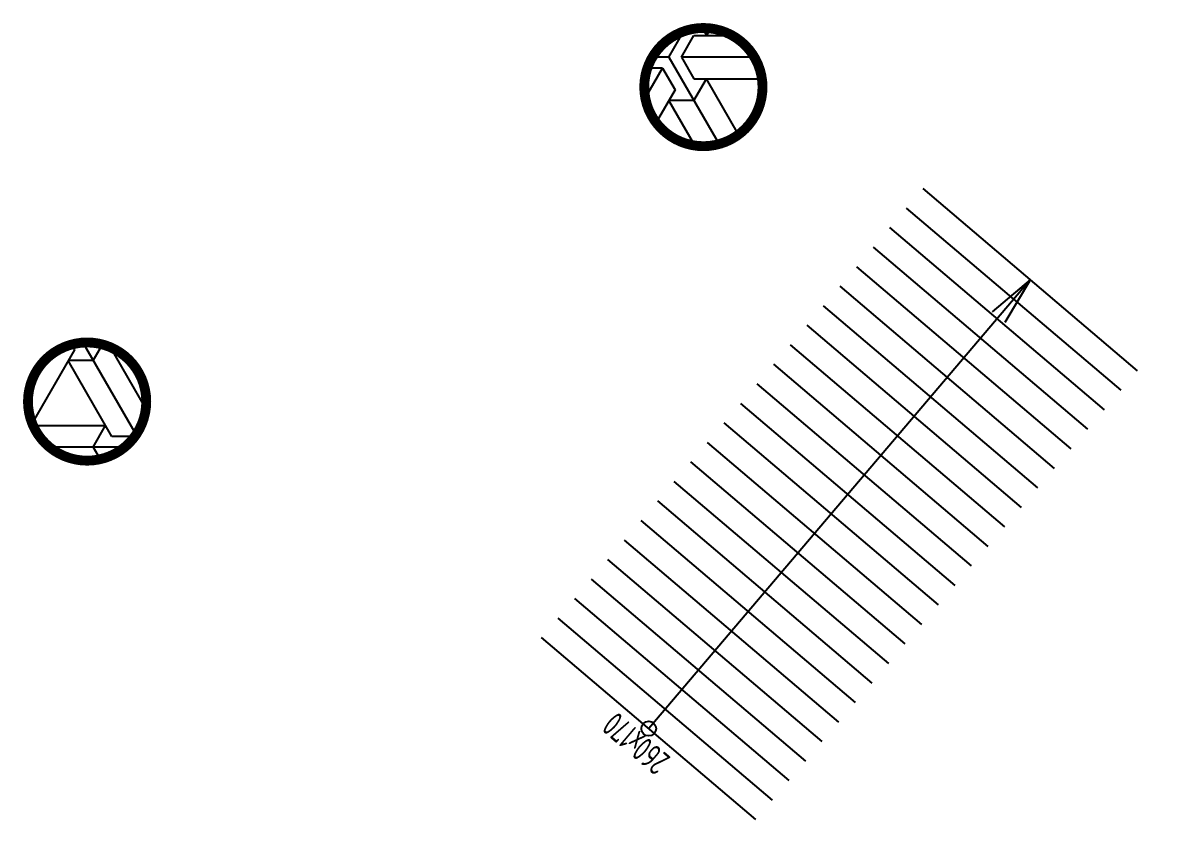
# Model space of a CAD drawing. Extents: x -2918 to -212, y 225 to 5715.
# Drawn here: x -1961.08 to -1949.36, y 389.33 to 397.61 of the extents above; entities that cross this region are included whole.
import ezdxf
from ezdxf.enums import TextEntityAlignment as Align

# ---------------------------------------------------------------- set-up
doc = ezdxf.new("R2010")
doc.units = 0
doc.layers.get('0').update_dxf_attribs({"linetype": 'CONTINUOUS'})
for name, color, linetype in [('_ВИДОВОЙ_ЭКРАН', 254, 'CONTINUOUS'), ('_МАФ_ВЕНТ__КОЖУХ', 12, 'CONTINUOUS'), ('ДВ_ГП_П_МАФ', 20, 'CONTINUOUS'), ('ЛЕСТНИЦЫ', 4, 'CONTINUOUS')]:
    doc.layers.add(name, color=color, linetype=linetype)
doc.styles.add('ISOCPEUR', font='isocpeur.ttf', dxfattribs={"width": 0.65})

# ---------------------------------------------------------------- blocks, each defined once
blk = doc.blocks.new('АР_КРУЖОК_1_1')
at = {"color": 0, "linetype": 'BYBLOCK'}
blk.add_circle((0, 0), 75, dxfattribs=at)
blk = doc.blocks.new('*U271')
at = {"color": 0, "linetype": 'BYBLOCK'}
for q in [(-500, 85), (-500, -85)]:
    blk.add_line((0, 0), q, dxfattribs=at)
blk = doc.blocks.new('*U264')
at = {"color": 4, "linetype": 'BYBLOCK'}
for p, q in [((4303, 4153), (2320, 6207)), ((4116, 3972), (2133, 6026)), ((3929, 3792), (1946, 5846)), ((3741, 3611), (1759, 5665)), ((3554, 3431), (1572, 5484)), ((3367, 3250), (1385, 5304)), ((3180, 3070), (1198, 5123)), ((2993, 2889), (1011, 4943)), ((2806, 2708), (824, 4762)), ((2619, 2528), (637, 4582)), ((2432, 2347), (450, 4401)), ((2245, 2167), (263, 4220)), ((2058, 1986), (76, 4040)), ((1871, 1806), (-111, 3859)), ((1684, 1625), (-299, 3679)), ((1497, 1445), (-486, 3498)), ((1310, 1264), (-673, 3318)), ((1122, 1083), (-860, 3137)), ((935, 903), (-1047, 2956)), ((748, 722), (-1234, 2776)), ((561, 542), (-1421, 2595)), ((374, 361), (-1608, 2415)), ((187, 181), (-1795, 2234)), ((0, 0), (-1982, 2054))]:
    blk.add_line(p, q, dxfattribs=at)
blk.add_lwpolyline([(3312, 5180), (-991, 1027)], dxfattribs=at)
at = {"color": 4, "linetype": 'BYBLOCK', "rotation": 43.98588361384972}
for name, p in [('*U271', (3312, 5180)), ('АР_КРУЖОК_1_1', (-991, 1027))]:
    blk.add_blockref(name, p, dxfattribs=at)
at = {"layer": '_ВИДОВОЙ_ЭКРАН', "color": 4, "ltscale": 20, "style": 'ISOCPEUR', "width": 0.65}
blk.add_attdef('УКЛОН', text='', height=250, rotation=133.9859, dxfattribs=at).set_placement((-991, 1027), align=Align.BOTTOM_CENTER)
blk = doc.blocks.new('ОГРАЖДЕНИЯ_ВЕНТИЛЯЦИОННЫХ_')
at = {"layer": '_МАФ_ВЕНТ__КОЖУХ'}
h = blk.add_hatch(dxfattribs=at)
h.set_pattern_fill('ESCHER', color=256, scale=0.05)
edge = h.paths.add_edge_path()
edge.add_arc((0, 0), 0.6, 0, 360)
at = {"layer": '_МАФ_ВЕНТ__КОЖУХ', "const_width": 0.1}
blk.add_lwpolyline([(0, -0.6, -1), (0, 0.6, -1)], format="xyb", close=True, dxfattribs=at)

msp = doc.modelspace()

# ---------------------------------------------------------------- block references
at = {"layer": 'ДВ_ГП_П_МАФ', "zscale": 7.46735527297754}
for p in [(-1954.179, 396.964), (-1960.432, 393.772)]:
    msp.add_blockref('ОГРАЖДЕНИЯ_ВЕНТИЛЯЦИОННЫХ_', p, dxfattribs=at)
at = {"layer": 'ЛЕСТНИЦЫ', "color": 4, "xscale": 0.001, "yscale": 0.001, "zscale": 0.001, "rotation": 5.658026306228184}
msp.add_blockref('*U264', (-1953.646, 389.528), dxfattribs=at).add_auto_attribs({'УКЛОН': '260х170'})

doc.saveas('drawing.dxf')
